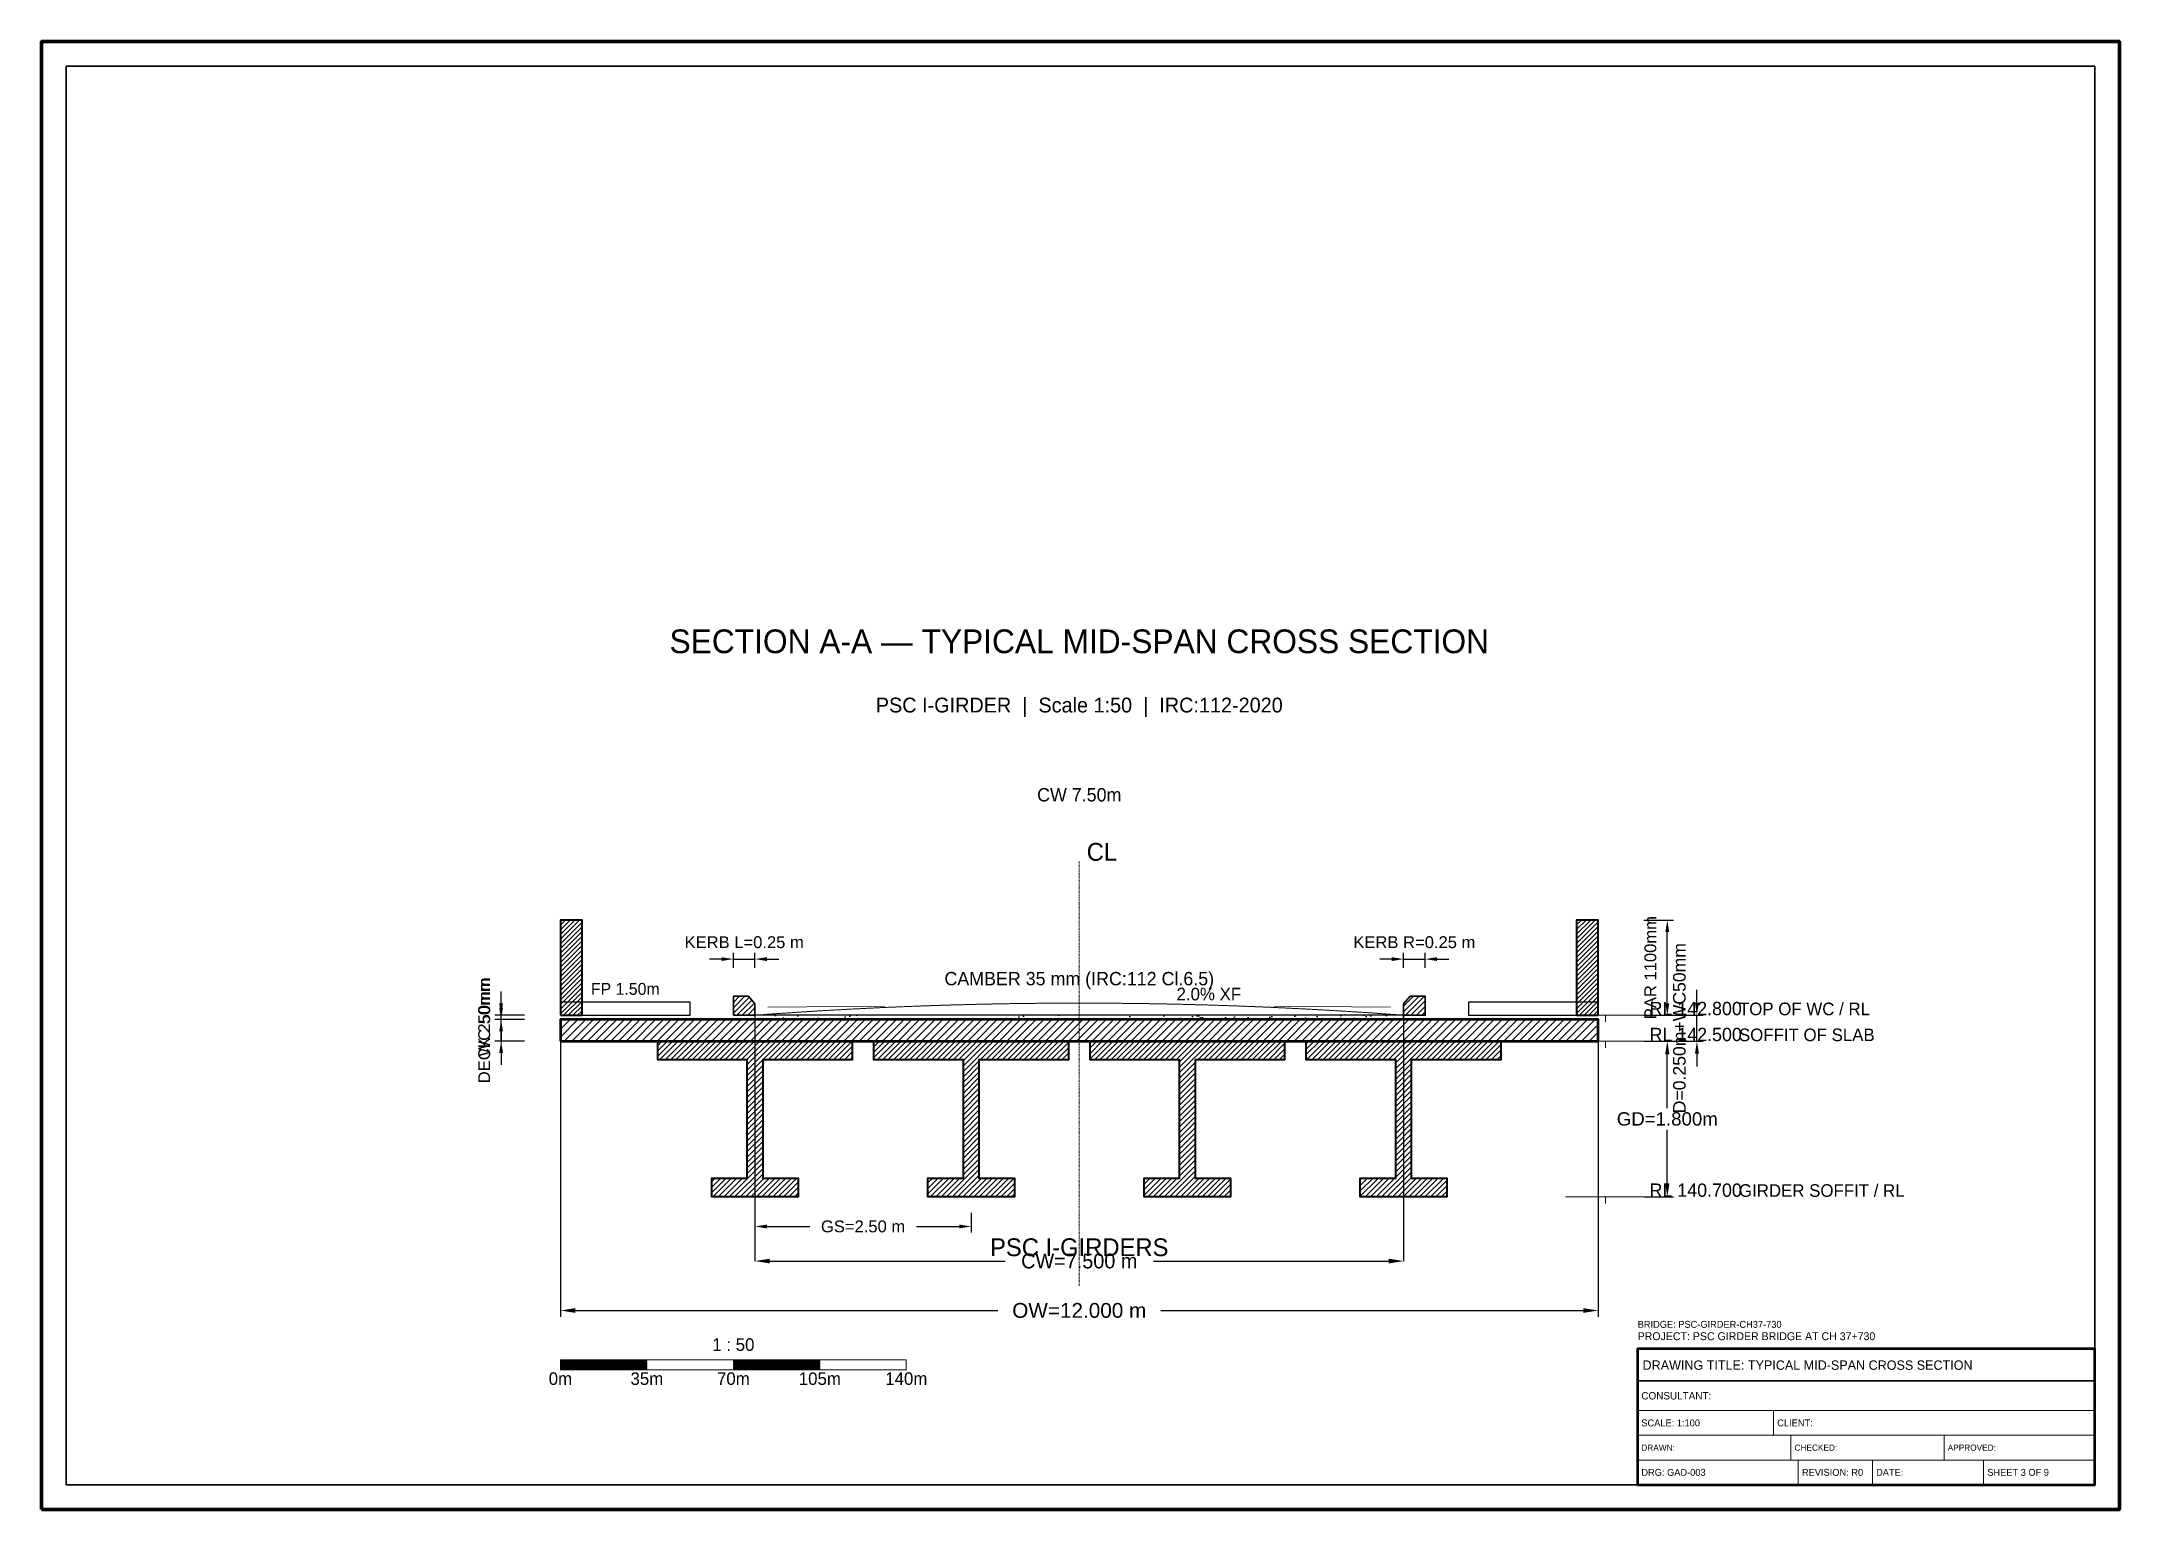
# Model space of a CAD drawing. Header units: metres. Extents: x 0 to 841, y 0 to 594.
import ezdxf
from ezdxf.enums import TextEntityAlignment as Align

# ---------------------------------------------------------------- set-up
doc = ezdxf.new("R2010")
doc.units = ezdxf.units.M
doc.linetypes.add('CENTER', pattern=[1.5, 0.75, -0.25, 0.25, -0.25])
doc.linetypes.add('DASHED', pattern=[0.5, 0.375, -0.125])
for name, color, linetype, lineweight in [('BORDER-INNER', 7, 'Continuous', 35), ('BORDER-OUTER', 7, 'Continuous', 70), ('DIM-LEVEL', 3, 'Continuous', 18), ('DIM-LINEAR', 3, 'Continuous', 18), ('DIM-SLOPE', 3, 'Continuous', 18), ('STRUC-CENTRE', 6, 'CENTER', 18), ('STRUC-HATCHING', 8, 'Continuous', 18), ('SUPER-CAMBER', 6, 'DASHED', 18), ('SUPER-DECK', 2, 'Continuous', 50), ('SUPER-FOOTPATH', 7, 'Continuous', 25), ('SUPER-GIRDER', 1, 'Continuous', 35), ('SUPER-KERB', 7, 'Continuous', 25), ('SUPER-PARAPET', 2, 'Continuous', 35), ('SUPER-WEARING', 8, 'Continuous', 25), ('SYM-SCALE', 7, 'Continuous', 13), ('TEXT-GENERAL', 7, 'Continuous', 18), ('TEXT-HEADER', 7, 'Continuous', 25), ('TEXT-LEVEL', 5, 'Continuous', 18), ('TEXT-SPEC', 7, 'Continuous', 13), ('TEXT-TITLE', 7, 'Continuous', 25), ('TITLEBLK-BOX', 7, 'Continuous', 50), ('TITLEBLK-TEXT', 7, 'Continuous', 18)]:
    doc.layers.add(name, color=color, linetype=linetype, lineweight=lineweight)
doc.styles.add('BRIDGE_STD', font='Arial.ttf')
doc.dimstyles.new('BRG_DIM', dxfattribs={"dimtxt": 0.006, "dimasz": 6, "dimexe": 1.25, "dimexo": 0.625, "dimtad": 1, "dimcen": 2.5, "dimazin": 3, "dimtfac": 1, "dimtmove": 0, "dimatfit": 3})
doc.dimstyles.new('pmb100', dxfattribs={"dimtxt": 2.5, "dimasz": 0.9375, "dimexe": 2.5, "dimexo": 2.5, "dimtad": 0, "dimtih": 1, "dimdec": 0, "dimtxsty": 'BRIDGE_STD', "dimcen": 2.5, "dimazin": 3, "dimtfac": 1, "dimtmove": 0, "dimatfit": 3})

# ---------------------------------------------------------------- blocks, each defined once
blk = doc.blocks.new('_CLOSEDFILLED')
at = {"color": 0, "linetype": 'BYBLOCK'}
blk.add_solid([(-1, 0.16), (0, 0), (-1, -0.16)], dxfattribs=at)
blk = doc.blocks.new('*D1')
for p, q in [((288.75, 200), (288.75, 100.5)), ((551.25, 200), (551.25, 100.5)), ((294.75, 100.5), (390, 100.5)), ((450, 100.5), (545.25, 100.5))]:
    blk.add_line(p, q)
at = {"layer": 'Defpoints'}
for p in [(288.75, 200), (551.25, 200), (288.75, 100.5)]:
    blk.add_point(p, dxfattribs=at)
at = {"layer": 'DIM-LINEAR', "xscale": 6, "yscale": 6, "rotation": 180}
blk.add_blockref('_CLOSEDFILLED', (288.75, 100.5), dxfattribs=at)
at = {"layer": 'DIM-LINEAR', "xscale": 6, "yscale": 6}
blk.add_blockref('_CLOSEDFILLED', (551.25, 100.5), dxfattribs=at)
at = {"layer": 'DIM-LINEAR', "color": 3, "insert": (420, 100.5), "char_height": 6, "attachment_point": 5}
blk.add_mtext('CW=7.500 m', dxfattribs=at)

msp = doc.modelspace()

# ---------------------------------------------------------------- hatches: boundary and pattern name
at = {"layer": 'STRUC-HATCHING'}
h = msp.add_hatch(dxfattribs=at)
h.set_pattern_fill('ANSI31', scale=0.42)
h.paths.add_polyline_path([(210, 200), (218.75, 200), (218.75, 238.5), (210, 238.5)])
h = msp.add_hatch(dxfattribs=at)
h.set_pattern_fill('ANSI31', scale=0.42)
h.paths.add_polyline_path([(621.25, 200), (630, 200), (630, 238.5), (621.25, 238.5)])
h = msp.add_hatch(dxfattribs=at)
h.set_pattern_fill('ANSI31', scale=0.49)
h.paths.add_polyline_path([(280, 200), (288.75, 200), (288.75, 204.62), (286.125, 207.7), (280, 207.7)])
h = msp.add_hatch(dxfattribs=at)
h.set_pattern_fill('ANSI31', scale=0.49)
h.paths.add_polyline_path([(551.25, 200), (560, 200), (560, 207.7), (553.875, 207.7), (551.25, 204.62)])
h = msp.add_hatch(dxfattribs=at)
h.set_pattern_fill('ANSI31', scale=0.7)
h.paths.add_polyline_path([(210, 189.5), (630, 189.5), (630, 198.25), (210, 198.25)])
h = msp.add_hatch(dxfattribs=at)
h.set_pattern_fill('ANSI31', scale=0.49)
h.paths.add_polyline_path([(249.375, 189.5), (328.125, 189.5), (328.125, 181.94), (291.9, 181.94), (291.9, 134.06), (306.25, 134.06), (306.25, 126.5), (271.25, 126.5), (271.25, 134.06), (285.6, 134.06), (285.6, 181.94), (249.375, 181.94)])
h = msp.add_hatch(dxfattribs=at)
h.set_pattern_fill('ANSI31', scale=0.49)
h.paths.add_polyline_path([(336.875, 189.5), (415.625, 189.5), (415.625, 181.94), (379.4, 181.94), (379.4, 134.06), (393.75, 134.06), (393.75, 126.5), (358.75, 126.5), (358.75, 134.06), (373.1, 134.06), (373.1, 181.94), (336.875, 181.94)])
h = msp.add_hatch(dxfattribs=at)
h.set_pattern_fill('ANSI31', scale=0.49)
h.paths.add_polyline_path([(424.375, 189.5), (503.125, 189.5), (503.125, 181.94), (466.9, 181.94), (466.9, 134.06), (481.25, 134.06), (481.25, 126.5), (446.25, 126.5), (446.25, 134.06), (460.6, 134.06), (460.6, 181.94), (424.375, 181.94)])
h = msp.add_hatch(dxfattribs=at)
h.set_pattern_fill('ANSI31', scale=0.49)
h.paths.add_polyline_path([(511.875, 189.5), (590.625, 189.5), (590.625, 181.94), (554.4, 181.94), (554.4, 134.06), (568.75, 134.06), (568.75, 126.5), (533.75, 126.5), (533.75, 134.06), (548.1, 134.06), (548.1, 181.94), (511.875, 181.94)])
at = {"layer": 'SUPER-WEARING'}
h = msp.add_hatch(dxfattribs=at)
h.set_pattern_fill('AR-SAND', scale=0.14)
h.paths.add_polyline_path([(288.75, 198.25), (551.25, 198.25), (551.25, 200), (288.75, 200)])
at = {"layer": 'SYM-SCALE'}
h = msp.add_hatch(dxfattribs=at)
h.set_pattern_fill('SOLID')
h.paths.add_polyline_path([(210, 56.5), (245, 56.5), (245, 60.58), (210, 60.58)])
h = msp.add_hatch(dxfattribs=at)
h.set_pattern_fill('SOLID')
h.paths.add_polyline_path([(280, 56.5), (315, 56.5), (315, 60.58), (280, 60.58)])

# ---------------------------------------------------------------- linework, layer by layer
at = {"layer": 'BORDER-INNER'}
msp.add_lwpolyline([(10, 10), (831, 10), (831, 584), (10, 584), (10, 10)], dxfattribs=at)
at = {"layer": 'BORDER-OUTER'}
msp.add_lwpolyline([(0, 0), (841, 0), (841, 594), (0, 594), (0, 0)], dxfattribs=at)
at = {"layer": 'DIM-LEVEL'}
for p, q in [((616.8, 200), (649.2, 200)), ((633, 200), (633, 197.3)), ((616.8, 189.5), (649.2, 189.5)), ((633, 189.5), (633, 186.8)), ((616.8, 126.5), (649.2, 126.5)), ((633, 126.5), (633, 123.8))]:
    msp.add_line(p, q, dxfattribs=at)
at = {"layer": 'DIM-SLOPE', "color": 3}
for p, q in [((341.25, 203.675), (294, 203.203)), ((498.75, 203.675), (546, 203.203))]:
    msp.add_line(p, q, dxfattribs=at)
at = {"layer": 'STRUC-CENTRE'}
msp.add_line((420, 90.5), (420, 262.5), dxfattribs=at)
at = {"layer": 'SUPER-CAMBER', "color": 6}
msp.add_lwpolyline([(288.75, 200), (301.875, 200.931), (315, 201.764), (328.125, 202.499), (341.25, 203.136), (354.375, 203.675), (367.5, 204.116), (380.625, 204.459), (393.75, 204.704), (406.875, 204.851), (420, 204.9), (433.125, 204.851), (446.25, 204.704), (459.375, 204.459), (472.5, 204.116), (485.625, 203.675), (498.75, 203.136), (511.875, 202.499), (525, 201.764), (538.125, 200.931), (551.25, 200)], dxfattribs=at)
at = {"layer": 'SUPER-DECK', "lineweight": 50}
msp.add_lwpolyline([(210, 189.5), (630, 189.5), (630, 198.25), (210, 198.25), (210, 189.5)], dxfattribs=at)
at = {"layer": 'SUPER-FOOTPATH', "lineweight": 25}
for points in [[(210, 200), (262.5, 200), (262.5, 205.25), (210, 205.25), (210, 200)], [(577.5, 200), (630, 200), (630, 205.25), (577.5, 205.25), (577.5, 200)]]:
    msp.add_lwpolyline(points, dxfattribs=at)
at = {"layer": 'SUPER-GIRDER', "lineweight": 40}
for points in [[(249.375, 189.5), (328.125, 189.5), (328.125, 181.94), (291.9, 181.94), (291.9, 134.06), (306.25, 134.06), (306.25, 126.5), (271.25, 126.5), (271.25, 134.06), (285.6, 134.06), (285.6, 181.94), (249.375, 181.94), (249.375, 189.5)], [(336.875, 189.5), (415.625, 189.5), (415.625, 181.94), (379.4, 181.94), (379.4, 134.06), (393.75, 134.06), (393.75, 126.5), (358.75, 126.5), (358.75, 134.06), (373.1, 134.06), (373.1, 181.94), (336.875, 181.94), (336.875, 189.5)], [(424.375, 189.5), (503.125, 189.5), (503.125, 181.94), (466.9, 181.94), (466.9, 134.06), (481.25, 134.06), (481.25, 126.5), (446.25, 126.5), (446.25, 134.06), (460.6, 134.06), (460.6, 181.94), (424.375, 181.94), (424.375, 189.5)], [(511.875, 189.5), (590.625, 189.5), (590.625, 181.94), (554.4, 181.94), (554.4, 134.06), (568.75, 134.06), (568.75, 126.5), (533.75, 126.5), (533.75, 134.06), (548.1, 134.06), (548.1, 181.94), (511.875, 181.94), (511.875, 189.5)]]:
    msp.add_lwpolyline(points, dxfattribs=at)
at = {"layer": 'SUPER-KERB', "lineweight": 35}
for points in [[(280, 200), (288.75, 200), (288.75, 204.62), (286.125, 207.7), (280, 207.7), (280, 200)], [(551.25, 200), (560, 200), (560, 207.7), (553.875, 207.7), (551.25, 204.62), (551.25, 200)]]:
    msp.add_lwpolyline(points, dxfattribs=at)
at = {"layer": 'SUPER-PARAPET', "lineweight": 40}
for points in [[(210, 200), (218.75, 200), (218.75, 238.5), (210, 238.5), (210, 200)], [(621.25, 200), (630, 200), (630, 238.5), (621.25, 238.5), (621.25, 200)]]:
    msp.add_lwpolyline(points, dxfattribs=at)
at = {"layer": 'SUPER-WEARING'}
msp.add_lwpolyline([(288.75, 198.25), (551.25, 198.25), (551.25, 200), (288.75, 200), (288.75, 198.25)], dxfattribs=at)
at = {"layer": 'SYM-SCALE'}
msp.add_lwpolyline([(210, 56.5), (350, 56.5), (350, 60.58), (210, 60.58), (210, 56.5)], dxfattribs=at)
at = {"layer": 'TITLEBLK-BOX', "lineweight": 50}
msp.add_lwpolyline([(646, 10), (831, 10), (831, 65), (646, 65), (646, 10)], dxfattribs=at)
at = {"layer": 'TITLEBLK-BOX', "lineweight": 30}
msp.add_lwpolyline([(646, 52), (831, 52), (831, 65), (646, 65), (646, 52)], dxfattribs=at)
at = {"layer": 'TITLEBLK-BOX', "lineweight": 18}
for points in [[(646, 40), (831, 40), (831, 52), (646, 52), (646, 40)], [(646, 30), (701, 30), (701, 40), (646, 40), (646, 30)], [(701, 30), (831, 30), (831, 40), (701, 40), (701, 30)], [(646, 20), (708, 20), (708, 30), (646, 30), (646, 20)], [(708, 20), (770, 20), (770, 30), (708, 30), (708, 20)], [(770, 20), (831, 20), (831, 30), (770, 30), (770, 20)], [(646, 10), (711, 10), (711, 20), (646, 20), (646, 10)], [(711, 10), (741, 10), (741, 20), (711, 20), (711, 10)], [(741, 10), (786, 10), (786, 20), (741, 20), (741, 10)], [(786, 10), (831, 10), (831, 20), (786, 20), (786, 10)]]:
    msp.add_lwpolyline(points, dxfattribs=at)

# ---------------------------------------------------------------- texts
at = {"layer": 'DIM-SLOPE', "color": 3}
msp.add_text('2.0% XF', height=5.1, dxfattribs=at).set_placement((459.375, 206))
at = {"layer": 'STRUC-CENTRE'}
msp.add_text('CL', height=7.2, dxfattribs=at).set_placement((423, 262.5))
at = {"layer": 'SUPER-CAMBER', "color": 6}
msp.add_text('CAMBER 35 mm (IRC:112 Cl.6.5)', height=5.4, dxfattribs=at).set_placement((420, 212.1), align=Align.CENTER)
at = {"layer": 'TEXT-GENERAL'}
for s, height, p in [('CW 7.50m', 5.4, (420, 286.5)), ('FP 1.50m', 4.8, (236.25, 208.25)), ('PSC I-GIRDERS', 7.2, (420, 102.5)), ('1 : 50', 5.1, (280, 64.15)), ('0m', 5.1, (210, 50.38)), ('35m', 5.1, (245, 50.38)), ('70m', 5.1, (280, 50.38)), ('105m', 5.1, (315, 50.38)), ('140m', 5.1, (350, 50.38))]:
    msp.add_text(s, height=height, dxfattribs=at).set_placement(p, align=Align.CENTER)
at = {"layer": 'TEXT-HEADER'}
msp.add_text('SECTION A-A — TYPICAL MID-SPAN CROSS SECTION', height=9.6, dxfattribs=at).set_placement((420, 346.5), align=Align.CENTER)
at = {"layer": 'TEXT-LEVEL'}
for s, height, p in [('RL 142.800', 5.4, (650.82, 200)), ('TOP OF WC / RL', 5.1, (687, 200)), ('RL 142.500', 5.4, (650.82, 189.5)), ('SOFFIT OF SLAB', 5.1, (687, 189.5)), ('RL 140.700', 5.4, (650.82, 126.5)), ('GIRDER SOFFIT / RL', 5.1, (687, 126.5))]:
    msp.add_text(s, height=height, dxfattribs=at).set_placement(p)
at = {"layer": 'TEXT-SPEC'}
msp.add_text('PSC I-GIRDER  |  Scale 1:50  |  IRC:112-2020', height=6, dxfattribs=at).set_placement((420, 322.5), align=Align.CENTER)
at = {"layer": 'TEXT-TITLE'}
for s, height, p in [('PROJECT: PSC GIRDER BRIDGE AT CH 37+730', 3.2, (646, 68.5)), ('DRAWING TITLE: TYPICAL MID-SPAN CROSS SECTION', 3.8, (648, 56.5))]:
    msp.add_text(s, height=height, dxfattribs=at).set_placement(p)
at = {"layer": 'TITLEBLK-TEXT'}
for s, height, p in [('BRIDGE: PSC-GIRDER-CH37-730', 2.8, (646, 73.5)), ('CONSULTANT: ', 3, (647.5, 44.5)), ('SCALE: 1:100', 2.8, (647.5, 33.6)), ('CLIENT: ', 2.8, (702.5, 33.6)), ('DRAWN: ', 2.5, (647.5, 23.75)), ('CHECKED: ', 2.5, (709.5, 23.75)), ('APPROVED: ', 2.5, (771.5, 23.75)), ('DRG: GAD-003', 2.8, (647.5, 13.6)), ('REVISION: R0', 2.8, (712.5, 13.6)), ('DATE: ', 2.8, (742.5, 13.6)), ('SHEET 3 OF 9', 2.8, (787.5, 13.6))]:
    msp.add_text(s, height=height, dxfattribs=at).set_placement(p)

# ---------------------------------------------------------------- dimensions: what is measured, and where the dimension line sits
at = {"layer": 'DIM-LINEAR'}
for base, p1, p2, text, override in [((280, 222.7), (280, 216.7), (288.75, 216.7), 'KERB L=0.25 m', {"dimtxt": 4.8, "dimasz": 4.8, "dimgap": 1.92, "dimclrt": 3}), ((551.25, 222.7), (551.25, 216.7), (560, 216.7), 'KERB R=0.25 m', {"dimtxt": 4.8, "dimasz": 4.8, "dimgap": 1.92, "dimclrt": 3}), ((210, 80.5), (210, 200), (630, 200), 'OW=12.000 m', {"dimtxt": 6, "dimasz": 6, "dimgap": 2.4, "dimclrt": 3}), ((288.75, 114.5), (288.75, 122.5), (376.25, 122.5), 'GS=2.50 m', {"dimtxt": 4.8, "dimasz": 4.8, "dimgap": 1.92, "dimclrt": 3})]:
    msp.add_linear_dim(base=base, p1=p1, p2=p2, text=text, dimstyle='pmb100', override=override, dxfattribs=at).render()
for base, p1, p2, text, override in [((658, 200), (646, 200), (646, 238.5), 'PAR 1100mm', {"dimtxt": 4.8, "dimasz": 4.8, "dimgap": 1.92, "dimclrt": 3}), ((670, 189.5), (646, 189.5), (646, 200), 'D=0.250m+WC50mm', {"dimtxt": 5.1, "dimasz": 5.1, "dimgap": 2.04, "dimclrt": 3}), ((186, 189.5), (198, 189.5), (198, 198.25), 'DECK 250mm', {"dimtxt": 4.8, "dimasz": 4.8, "dimgap": 1.92, "dimclrt": 3}), ((186, 198.25), (198, 198.25), (198, 200), 'WC 50mm', {"dimtxt": 4.8, "dimasz": 4.8, "dimgap": 1.92, "dimclrt": 3}), ((658, 126.5), (646, 126.5), (646, 189.5), 'GD=1.800m', {"dimtxt": 5.4, "dimasz": 5.4, "dimgap": 2.16, "dimclrt": 3})]:
    msp.add_linear_dim(base=base, p1=p1, p2=p2, angle=90, text=text, dimstyle='pmb100', override=override, dxfattribs=at).render()
dim = msp.add_linear_dim(base=(288.75, 100.5), p1=(288.75, 200), p2=(551.25, 200), text='CW=7.500 m', dimstyle='BRG_DIM', override={"dimtxt": 6, "dimasz": 6, "dimgap": 2.4, "dimclrt": 3}, dxfattribs=at)
dim.commit()
dim.dimension.update_dxf_attribs({"geometry": '*D1', "text_midpoint": (420, 100.5)})

doc.saveas('drawing.dxf')
